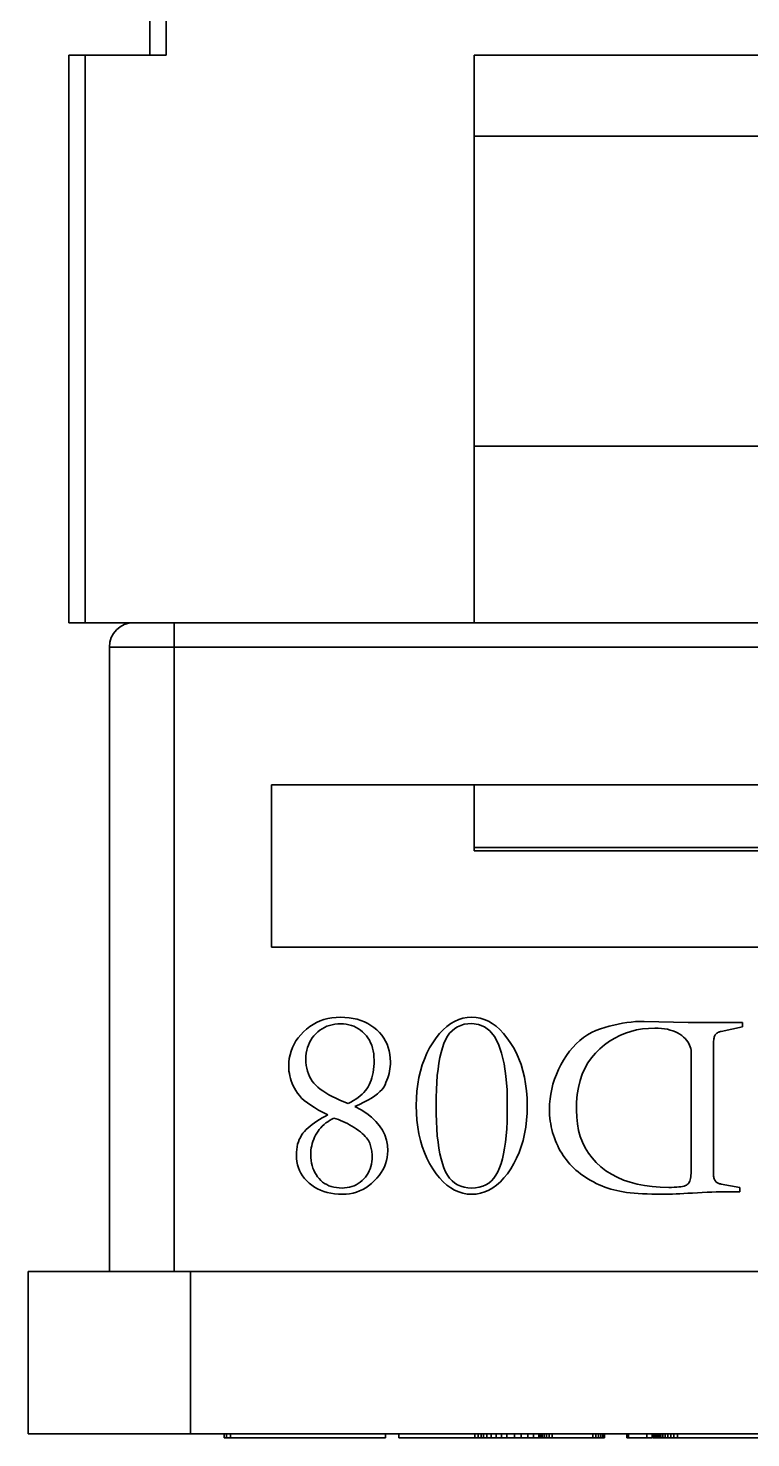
# Model space of a CAD drawing. Header units: millimetres. Extents: x -105 to 105, y -148 to 148.
# Drawn here: x -8.31 to 0.6, y 88.28 to 105.66 of the extents above; entities that cross this region are included whole.
import ezdxf

# ---------------------------------------------------------------- set-up
doc = ezdxf.new("R2010")
doc.units = ezdxf.units.MM
doc.layers.add('粗实线层', color=7, linetype='Continuous', lineweight=35)

msp = doc.modelspace()

# ---------------------------------------------------------------- linework, layer by layer
at = {"layer": '粗实线层', "color": 7, "lineweight": 35, "ltscale": 0.415}
for p, q in [((-6.811, 105.328), (-6.811, 121.128)), ((-6.611, 105.328), (-6.611, 121.128)), ((-7.611, 105.328), (-7.811, 105.328)), ((-7.811, 98.328), (-7.811, 105.328)), ((-7.611, 98.328), (-7.611, 105.328)), ((-6.811, 105.328), (-7.611, 105.328)), ((-6.611, 105.328), (-6.811, 105.328)), ((-2.811, 105.328), (5.189, 105.328)), ((-2.811, 104.328), (-2.811, 105.328)), ((-2.811, 104.328), (-2.811, 100.504)), ((-2.811, 104.328), (5.189, 104.328)), ((-2.811, 100.504), (5.189, 100.504)), ((-2.811, 100.504), (-2.811, 98.328)), ((-7.611, 98.328), (-7.811, 98.328)), ((-2.811, 98.328), (-7.611, 98.328)), ((-6.511, 98.328), (-7.011, 98.328)), ((-6.511, 98.028), (-6.511, 98.328)), ((8.889, 98.328), (-6.511, 98.328)), ((-6.511, 98.028), (-7.311, 98.028)), ((-7.311, 90.328), (-7.311, 98.028)), ((8.889, 98.028), (-6.511, 98.028)), ((-6.511, 90.328), (-6.511, 98.028)), ((-5.311, 94.328), (-5.311, 96.328)), ((-5.311, 96.328), (7.689, 96.328)), ((-2.811, 96.328), (-2.811, 95.555)), ((-2.811, 95.555), (5.189, 95.555)), ((-2.811, 95.517), (-2.811, 95.555)), ((-2.811, 95.517), (5.189, 95.517)), ((7.689, 94.328), (-5.311, 94.328)), ((-4.879, 93.318), (-4.84, 93.349)), ((-4.84, 93.349), (-4.799, 93.376)), ((-4.799, 93.376), (-4.756, 93.399)), ((-4.756, 93.399), (-4.711, 93.419)), ((-4.711, 93.419), (-4.665, 93.435)), ((-4.658, 93.339), (-4.687, 93.323)), ((-4.665, 93.435), (-4.617, 93.447)), ((-4.628, 93.353), (-4.658, 93.339)), ((-4.596, 93.364), (-4.628, 93.353)), ((-4.617, 93.447), (-4.567, 93.456)), ((-4.564, 93.372), (-4.596, 93.364)), ((-4.567, 93.456), (-4.516, 93.462)), ((-4.53, 93.378), (-4.564, 93.372)), ((-4.495, 93.382), (-4.53, 93.378)), ((-4.516, 93.462), (-4.462, 93.464)), ((-4.459, 93.383), (-4.495, 93.382)), ((-4.462, 93.464), (-4.407, 93.462)), ((-4.424, 93.382), (-4.459, 93.383)), ((-4.39, 93.378), (-4.424, 93.382)), ((-4.407, 93.462), (-4.354, 93.457)), ((-4.358, 93.372), (-4.39, 93.378)), ((-4.326, 93.364), (-4.358, 93.372)), ((-4.354, 93.457), (-4.303, 93.45)), ((-4.296, 93.353), (-4.326, 93.364)), ((-4.303, 93.45), (-4.255, 93.439)), ((-4.267, 93.339), (-4.296, 93.353)), ((-4.24, 93.323), (-4.267, 93.339)), ((-4.255, 93.439), (-4.209, 93.425)), ((-4.209, 93.425), (-4.165, 93.408)), ((-4.165, 93.408), (-4.124, 93.387)), ((-4.124, 93.387), (-4.085, 93.364)), ((-4.085, 93.364), (-4.048, 93.337)), ((-4.048, 93.337), (-4.013, 93.308)), ((-3.196, 93.31), (-3.15, 93.351)), ((-3.15, 93.351), (-3.102, 93.385)), ((-3.102, 93.385), (-3.054, 93.413)), ((-3.054, 93.413), (-3.003, 93.435)), ((-3.017, 93.347), (-3.053, 93.325)), ((-2.978, 93.364), (-3.017, 93.347)), ((-3.003, 93.435), (-2.951, 93.451)), ((-2.936, 93.377), (-2.978, 93.364)), ((-2.951, 93.451), (-2.898, 93.46)), ((-2.891, 93.384), (-2.936, 93.377)), ((-2.898, 93.46), (-2.843, 93.464)), ((-2.843, 93.387), (-2.891, 93.384)), ((-2.843, 93.464), (-2.79, 93.461)), ((-2.76, 93.376), (-2.843, 93.387)), ((-2.79, 93.461), (-2.738, 93.451)), ((-2.685, 93.346), (-2.76, 93.376)), ((-2.738, 93.451), (-2.688, 93.436)), ((-2.688, 93.436), (-2.638, 93.414)), ((-2.619, 93.295), (-2.685, 93.346)), ((-2.638, 93.414), (-2.59, 93.386)), ((-2.59, 93.386), (-2.543, 93.352)), ((-2.543, 93.352), (-2.497, 93.312)), ((-1.257, 93.319), (-1.202, 93.337)), ((-1.202, 93.337), (-1.147, 93.353)), ((-1.147, 93.353), (-1.092, 93.367)), ((-1.092, 93.367), (-1.038, 93.38)), ((-1.038, 93.38), (-0.983, 93.39)), ((-0.983, 93.39), (-0.93, 93.398)), ((-0.93, 93.398), (-0.876, 93.405)), ((-0.876, 93.405), (-0.823, 93.41)), ((-0.823, 93.41), (-0.77, 93.412)), ((-0.77, 93.412), (-0.718, 93.413)), ((-0.718, 93.413), (-0.175, 93.4)), ((-0.175, 93.4), (0.496, 93.4)), ((0.496, 93.346), (0.234, 93.289)), ((0.496, 93.4), (0.496, 93.346)), ((-5.033, 93.13), (-5.01, 93.171)), ((-5.01, 93.171), (-4.982, 93.21)), ((-4.982, 93.21), (-4.951, 93.248)), ((-4.951, 93.248), (-4.916, 93.284)), ((-4.916, 93.284), (-4.879, 93.318)), ((-4.828, 93.181), (-4.844, 93.152)), ((-4.81, 93.209), (-4.828, 93.181)), ((-4.789, 93.236), (-4.81, 93.209)), ((-4.766, 93.261), (-4.789, 93.236)), ((-4.74, 93.284), (-4.766, 93.261)), ((-4.714, 93.305), (-4.74, 93.284)), ((-4.687, 93.323), (-4.714, 93.305)), ((-4.213, 93.305), (-4.24, 93.323)), ((-4.188, 93.284), (-4.213, 93.305)), ((-4.164, 93.261), (-4.188, 93.284)), ((-4.141, 93.236), (-4.164, 93.261)), ((-4.122, 93.209), (-4.141, 93.236)), ((-4.104, 93.18), (-4.122, 93.209)), ((-4.089, 93.15), (-4.104, 93.18)), ((-4.013, 93.308), (-3.981, 93.276)), ((-3.981, 93.276), (-3.953, 93.242)), ((-3.953, 93.242), (-3.927, 93.207)), ((-3.927, 93.207), (-3.906, 93.17)), ((-3.906, 93.17), (-3.887, 93.131)), ((-3.324, 93.15), (-3.283, 93.21)), ((-3.283, 93.21), (-3.24, 93.263)), ((-3.24, 93.263), (-3.196, 93.31)), ((-3.166, 93.187), (-3.187, 93.14)), ((-3.142, 93.229), (-3.166, 93.187)), ((-3.116, 93.266), (-3.142, 93.229)), ((-3.086, 93.298), (-3.116, 93.266)), ((-3.053, 93.325), (-3.086, 93.298)), ((-2.562, 93.225), (-2.619, 93.295)), ((-2.514, 93.133), (-2.562, 93.225)), ((-2.497, 93.312), (-2.453, 93.265)), ((-2.453, 93.265), (-2.409, 93.212)), ((-2.409, 93.212), (-2.367, 93.154)), ((-1.554, 93.136), (-1.51, 93.177)), ((-1.51, 93.177), (-1.463, 93.213)), ((-1.463, 93.213), (-1.415, 93.246)), ((-1.415, 93.246), (-1.365, 93.274)), ((-1.365, 93.274), (-1.312, 93.299)), ((-1.312, 93.299), (-1.257, 93.319)), ((-1.143, 93.168), (-1.204, 93.125)), ((-1.08, 93.206), (-1.143, 93.168)), ((-1.015, 93.238), (-1.08, 93.206)), ((-0.949, 93.266), (-1.015, 93.238)), ((-0.88, 93.289), (-0.949, 93.266)), ((-0.81, 93.307), (-0.88, 93.289)), ((-0.737, 93.319), (-0.81, 93.307)), ((-0.663, 93.327), (-0.737, 93.319)), ((-0.587, 93.33), (-0.663, 93.327)), ((-0.544, 93.329), (-0.587, 93.33)), ((-0.504, 93.326), (-0.544, 93.329)), ((-0.465, 93.321), (-0.504, 93.326)), ((-0.429, 93.315), (-0.465, 93.321)), ((-0.395, 93.306), (-0.429, 93.315)), ((-0.362, 93.296), (-0.395, 93.306)), ((-0.332, 93.284), (-0.362, 93.296)), ((-0.304, 93.271), (-0.332, 93.284)), ((-0.278, 93.255), (-0.304, 93.271)), ((-0.253, 93.237), (-0.278, 93.255)), ((-0.231, 93.219), (-0.253, 93.237)), ((-0.212, 93.2), (-0.231, 93.219)), ((-0.194, 93.181), (-0.212, 93.2)), ((-0.179, 93.161), (-0.194, 93.181)), ((-0.167, 93.141), (-0.179, 93.161)), ((0.139, 93.169), (0.138, 93.153)), ((0.141, 93.184), (0.139, 93.169)), ((0.143, 93.197), (0.141, 93.184)), ((0.145, 93.209), (0.143, 93.197)), ((0.148, 93.22), (0.145, 93.209)), ((0.151, 93.23), (0.148, 93.22)), ((0.155, 93.238), (0.151, 93.23)), ((0.159, 93.246), (0.155, 93.238)), ((0.164, 93.252), (0.159, 93.246)), ((0.169, 93.258), (0.164, 93.252)), ((0.175, 93.264), (0.169, 93.258)), ((0.181, 93.269), (0.175, 93.264)), ((0.189, 93.273), (0.181, 93.269)), ((0.196, 93.278), (0.189, 93.273)), ((0.205, 93.281), (0.196, 93.278)), ((0.214, 93.284), (0.205, 93.281)), ((0.224, 93.287), (0.214, 93.284)), ((0.234, 93.289), (0.224, 93.287)), ((-5.092, 92.956), (-5.083, 93.001)), ((-5.083, 93.001), (-5.07, 93.046)), ((-5.07, 93.046), (-5.053, 93.089)), ((-5.053, 93.089), (-5.033, 93.13)), ((-4.883, 93.021), (-4.887, 92.985)), ((-4.877, 93.056), (-4.883, 93.021)), ((-4.868, 93.089), (-4.877, 93.056)), ((-4.857, 93.121), (-4.868, 93.089)), ((-4.844, 93.152), (-4.857, 93.121)), ((-4.076, 93.118), (-4.089, 93.15)), ((-4.065, 93.084), (-4.076, 93.118)), ((-4.057, 93.049), (-4.065, 93.084)), ((-4.051, 93.013), (-4.057, 93.049)), ((-4.048, 92.974), (-4.051, 93.013)), ((-3.887, 93.131), (-3.872, 93.091)), ((-3.872, 93.091), (-3.86, 93.049)), ((-3.86, 93.049), (-3.852, 93.006)), ((-3.852, 93.006), (-3.847, 92.961)), ((-3.427, 92.949), (-3.397, 93.019)), ((-3.397, 93.019), (-3.363, 93.086)), ((-3.363, 93.086), (-3.324, 93.15)), ((-3.221, 93.031), (-3.235, 92.968)), ((-3.205, 93.088), (-3.221, 93.031)), ((-3.187, 93.14), (-3.205, 93.088)), ((-2.474, 93.022), (-2.514, 93.133)), ((-2.443, 92.89), (-2.474, 93.022)), ((-2.367, 93.154), (-2.328, 93.09)), ((-2.328, 93.09), (-2.292, 93.023)), ((-2.292, 93.023), (-2.261, 92.953)), ((-1.71, 92.936), (-1.674, 92.992)), ((-1.674, 92.992), (-1.636, 93.044)), ((-1.636, 93.044), (-1.596, 93.092)), ((-1.596, 93.092), (-1.554, 93.136)), ((-1.318, 93.023), (-1.367, 92.965)), ((-1.262, 93.076), (-1.318, 93.023)), ((-1.204, 93.125), (-1.262, 93.076)), ((-0.156, 93.121), (-0.167, 93.141)), ((-0.148, 93.101), (-0.156, 93.121)), ((-0.142, 93.08), (-0.148, 93.101)), ((-0.139, 93.059), (-0.142, 93.08)), ((-0.138, 93.038), (-0.139, 93.059)), ((-0.138, 91.563), (-0.138, 93.038)), ((0.138, 93.153), (0.137, 93.137)), ((0.137, 93.137), (0.137, 93.118)), ((0.137, 93.118), (0.137, 91.563)), ((-5.099, 92.86), (-5.097, 92.909)), ((-5.098, 92.83), (-5.099, 92.86)), ((-5.096, 92.8), (-5.098, 92.83)), ((-5.097, 92.909), (-5.092, 92.956)), ((-4.887, 92.985), (-4.888, 92.947)), ((-4.888, 92.947), (-4.887, 92.908)), ((-4.887, 92.908), (-4.883, 92.87)), ((-4.883, 92.87), (-4.877, 92.834)), ((-4.877, 92.834), (-4.868, 92.799)), ((-4.058, 92.784), (-4.053, 92.819)), ((-4.053, 92.819), (-4.049, 92.855)), ((-4.049, 92.855), (-4.047, 92.894)), ((-4.046, 92.934), (-4.048, 92.974)), ((-4.047, 92.894), (-4.046, 92.934)), ((-3.851, 92.828), (-3.856, 92.799)), ((-3.848, 92.856), (-3.851, 92.828)), ((-3.846, 92.885), (-3.848, 92.856)), ((-3.847, 92.961), (-3.845, 92.914)), ((-3.845, 92.914), (-3.846, 92.885)), ((-3.476, 92.799), (-3.454, 92.876)), ((-3.454, 92.876), (-3.427, 92.949)), ((-3.258, 92.825), (-3.267, 92.746)), ((-3.248, 92.899), (-3.258, 92.825)), ((-3.235, 92.968), (-3.248, 92.899)), ((-2.421, 92.739), (-2.443, 92.89)), ((-2.261, 92.953), (-2.234, 92.88)), ((-2.234, 92.88), (-2.211, 92.804)), ((-1.799, 92.759), (-1.773, 92.819)), ((-1.773, 92.819), (-1.743, 92.877)), ((-1.743, 92.877), (-1.71, 92.936)), ((-1.448, 92.833), (-1.48, 92.76)), ((-1.41, 92.902), (-1.448, 92.833)), ((-1.367, 92.965), (-1.41, 92.902)), ((-5.091, 92.77), (-5.096, 92.8)), ((-5.085, 92.74), (-5.091, 92.77)), ((-5.077, 92.709), (-5.085, 92.74)), ((-5.068, 92.679), (-5.077, 92.709)), ((-5.056, 92.649), (-5.068, 92.679)), ((-5.043, 92.619), (-5.056, 92.649)), ((-4.868, 92.799), (-4.857, 92.766)), ((-4.857, 92.766), (-4.844, 92.735)), ((-4.844, 92.735), (-4.828, 92.705)), ((-4.828, 92.705), (-4.81, 92.677)), ((-4.81, 92.677), (-4.789, 92.651)), ((-4.789, 92.651), (-4.766, 92.626)), ((-4.106, 92.632), (-4.094, 92.659)), ((-4.094, 92.659), (-4.083, 92.688)), ((-4.083, 92.688), (-4.073, 92.718)), ((-4.073, 92.718), (-4.065, 92.75)), ((-4.065, 92.75), (-4.058, 92.784)), ((-3.9, 92.658), (-3.912, 92.631)), ((-3.888, 92.686), (-3.9, 92.658)), ((-3.878, 92.715), (-3.888, 92.686)), ((-3.869, 92.743), (-3.878, 92.715)), ((-3.862, 92.771), (-3.869, 92.743)), ((-3.856, 92.799), (-3.862, 92.771)), ((-3.519, 92.553), (-3.509, 92.638)), ((-3.509, 92.638), (-3.494, 92.72)), ((-3.494, 92.72), (-3.476, 92.799)), ((-3.274, 92.661), (-3.278, 92.571)), ((-3.267, 92.746), (-3.274, 92.661)), ((-2.408, 92.567), (-2.421, 92.739)), ((-2.211, 92.804), (-2.192, 92.724)), ((-2.192, 92.724), (-2.178, 92.641)), ((-2.178, 92.641), (-2.167, 92.556)), ((-1.856, 92.579), (-1.841, 92.639)), ((-1.841, 92.639), (-1.822, 92.7)), ((-1.822, 92.7), (-1.799, 92.759)), ((-1.506, 92.682), (-1.526, 92.598)), ((-1.48, 92.76), (-1.506, 92.682)), ((-5.028, 92.589), (-5.043, 92.619)), ((-5.012, 92.559), (-5.028, 92.589)), ((-4.992, 92.528), (-5.012, 92.559)), ((-4.968, 92.498), (-4.992, 92.528)), ((-4.94, 92.468), (-4.968, 92.498)), ((-4.907, 92.438), (-4.94, 92.468)), ((-4.766, 92.626), (-4.739, 92.602)), ((-4.739, 92.602), (-4.71, 92.578)), ((-4.71, 92.578), (-4.678, 92.555)), ((-4.678, 92.555), (-4.643, 92.532)), ((-4.643, 92.532), (-4.604, 92.509)), ((-4.604, 92.509), (-4.563, 92.487)), ((-4.563, 92.487), (-4.518, 92.465)), ((-4.518, 92.465), (-4.47, 92.443)), ((-4.271, 92.455), (-4.244, 92.474)), ((-4.244, 92.474), (-4.218, 92.494)), ((-4.218, 92.494), (-4.195, 92.515)), ((-4.195, 92.515), (-4.173, 92.537)), ((-4.173, 92.537), (-4.154, 92.56)), ((-4.154, 92.56), (-4.136, 92.583)), ((-4.136, 92.583), (-4.12, 92.607)), ((-4.078, 92.468), (-4.123, 92.442)), ((-4.12, 92.607), (-4.106, 92.632)), ((-4.039, 92.494), (-4.078, 92.468)), ((-4.004, 92.521), (-4.039, 92.494)), ((-3.974, 92.548), (-4.004, 92.521)), ((-3.949, 92.575), (-3.974, 92.548)), ((-3.928, 92.603), (-3.949, 92.575)), ((-3.912, 92.631), (-3.928, 92.603)), ((-3.527, 92.374), (-3.525, 92.465)), ((-3.525, 92.465), (-3.519, 92.553)), ((-3.281, 92.475), (-3.282, 92.374)), ((-3.278, 92.571), (-3.281, 92.475)), ((-2.404, 92.374), (-2.408, 92.567)), ((-2.167, 92.556), (-2.161, 92.466)), ((-2.161, 92.466), (-2.159, 92.374)), ((-1.877, 92.456), (-1.869, 92.517)), ((-1.869, 92.517), (-1.856, 92.579)), ((-1.541, 92.51), (-1.55, 92.416)), ((-1.526, 92.598), (-1.541, 92.51)), ((-4.869, 92.409), (-4.907, 92.438)), ((-4.828, 92.379), (-4.869, 92.409)), ((-4.781, 92.349), (-4.828, 92.379)), ((-4.731, 92.319), (-4.781, 92.349)), ((-4.676, 92.29), (-4.731, 92.319)), ((-4.47, 92.443), (-4.419, 92.422)), ((-4.419, 92.422), (-4.365, 92.401)), ((-4.365, 92.401), (-4.332, 92.418)), ((-4.332, 92.418), (-4.3, 92.436)), ((-4.3, 92.436), (-4.271, 92.455)), ((-4.226, 92.39), (-4.284, 92.364)), ((-4.284, 92.364), (-4.207, 92.322)), ((-4.172, 92.416), (-4.226, 92.39)), ((-4.207, 92.322), (-4.138, 92.278)), ((-4.123, 92.442), (-4.172, 92.416)), ((-3.525, 92.283), (-3.527, 92.374)), ((-3.282, 92.374), (-3.281, 92.273)), ((-2.405, 92.273), (-2.404, 92.374)), ((-2.159, 92.374), (-2.161, 92.283)), ((-1.884, 92.331), (-1.883, 92.393)), ((-1.884, 92.293), (-1.884, 92.331)), ((-1.882, 92.256), (-1.884, 92.293)), ((-1.883, 92.393), (-1.877, 92.456)), ((-1.55, 92.416), (-1.552, 92.317)), ((-1.552, 92.317), (-1.549, 92.231)), ((-4.861, 92.099), (-4.836, 92.121)), ((-4.836, 92.121), (-4.81, 92.142)), ((-4.81, 92.142), (-4.782, 92.162)), ((-4.782, 92.162), (-4.753, 92.182)), ((-4.753, 92.182), (-4.721, 92.202)), ((-4.721, 92.202), (-4.688, 92.222)), ((-4.685, 92.122), (-4.704, 92.102)), ((-4.688, 92.222), (-4.653, 92.241)), ((-4.664, 92.142), (-4.685, 92.122)), ((-4.616, 92.26), (-4.676, 92.29)), ((-4.642, 92.16), (-4.664, 92.142)), ((-4.653, 92.241), (-4.616, 92.26)), ((-4.619, 92.176), (-4.642, 92.16)), ((-4.595, 92.192), (-4.619, 92.176)), ((-4.569, 92.207), (-4.595, 92.192)), ((-4.543, 92.22), (-4.569, 92.207)), ((-4.514, 92.211), (-4.543, 92.22)), ((-4.486, 92.202), (-4.514, 92.211)), ((-4.459, 92.191), (-4.486, 92.202)), ((-4.431, 92.179), (-4.459, 92.191)), ((-4.403, 92.166), (-4.431, 92.179)), ((-4.375, 92.152), (-4.403, 92.166)), ((-4.348, 92.137), (-4.375, 92.152)), ((-4.321, 92.121), (-4.348, 92.137)), ((-4.293, 92.104), (-4.321, 92.121)), ((-4.138, 92.278), (-4.078, 92.23)), ((-4.078, 92.23), (-4.025, 92.18)), ((-4.025, 92.18), (-3.98, 92.127)), ((-3.98, 92.127), (-3.944, 92.071)), ((-3.519, 92.194), (-3.525, 92.283)), ((-3.509, 92.108), (-3.519, 92.194)), ((-3.281, 92.273), (-3.278, 92.177)), ((-3.278, 92.177), (-3.274, 92.087)), ((-2.412, 92.087), (-2.408, 92.177)), ((-2.408, 92.177), (-2.405, 92.273)), ((-2.167, 92.194), (-2.177, 92.108)), ((-2.161, 92.283), (-2.167, 92.194)), ((-1.879, 92.22), (-1.882, 92.256)), ((-1.875, 92.184), (-1.879, 92.22)), ((-1.869, 92.148), (-1.875, 92.184)), ((-1.863, 92.113), (-1.869, 92.148)), ((-1.549, 92.231), (-1.54, 92.148)), ((-1.54, 92.148), (-1.525, 92.069)), ((-4.98, 91.927), (-4.969, 91.956)), ((-4.969, 91.956), (-4.956, 91.983)), ((-4.956, 91.983), (-4.941, 92.009)), ((-4.941, 92.009), (-4.924, 92.033)), ((-4.924, 92.033), (-4.905, 92.056)), ((-4.905, 92.056), (-4.884, 92.078)), ((-4.884, 92.078), (-4.861, 92.099)), ((-4.791, 91.959), (-4.801, 91.933)), ((-4.78, 91.984), (-4.791, 91.959)), ((-4.768, 92.009), (-4.78, 91.984)), ((-4.754, 92.034), (-4.768, 92.009)), ((-4.738, 92.058), (-4.754, 92.034)), ((-4.722, 92.081), (-4.738, 92.058)), ((-4.704, 92.102), (-4.722, 92.081)), ((-4.266, 92.086), (-4.293, 92.104)), ((-4.24, 92.067), (-4.266, 92.086)), ((-4.216, 92.049), (-4.24, 92.067)), ((-4.194, 92.031), (-4.216, 92.049)), ((-4.174, 92.013), (-4.194, 92.031)), ((-4.157, 91.995), (-4.174, 92.013)), ((-4.141, 91.978), (-4.157, 91.995)), ((-4.128, 91.961), (-4.141, 91.978)), ((-4.116, 91.944), (-4.128, 91.961)), ((-4.107, 91.928), (-4.116, 91.944)), ((-3.944, 92.071), (-3.915, 92.012)), ((-3.915, 92.012), (-3.895, 91.95)), ((-3.895, 91.95), (-3.883, 91.885)), ((-3.494, 92.026), (-3.509, 92.108)), ((-3.476, 91.946), (-3.494, 92.026)), ((-3.454, 91.87), (-3.476, 91.946)), ((-3.274, 92.087), (-3.267, 92.002)), ((-3.267, 92.002), (-3.258, 91.922)), ((-2.428, 91.922), (-2.419, 92.002)), ((-2.419, 92.002), (-2.412, 92.087)), ((-2.21, 91.946), (-2.232, 91.87)), ((-2.192, 92.026), (-2.21, 91.946)), ((-2.177, 92.108), (-2.192, 92.026)), ((-1.855, 92.078), (-1.863, 92.113)), ((-1.846, 92.043), (-1.855, 92.078)), ((-1.835, 92.009), (-1.846, 92.043)), ((-1.824, 91.975), (-1.835, 92.009)), ((-1.811, 91.942), (-1.824, 91.975)), ((-1.525, 92.069), (-1.504, 91.993)), ((-1.504, 91.993), (-1.477, 91.922)), ((-5.005, 91.764), (-5.004, 91.8)), ((-5.004, 91.8), (-5.001, 91.834)), ((-5.001, 91.834), (-4.996, 91.866)), ((-4.996, 91.866), (-4.989, 91.898)), ((-4.989, 91.898), (-4.98, 91.927)), ((-4.827, 91.796), (-4.828, 91.767)), ((-4.825, 91.824), (-4.827, 91.796)), ((-4.821, 91.852), (-4.825, 91.824)), ((-4.816, 91.879), (-4.821, 91.852)), ((-4.809, 91.906), (-4.816, 91.879)), ((-4.801, 91.933), (-4.809, 91.906)), ((-4.1, 91.912), (-4.107, 91.928)), ((-4.094, 91.895), (-4.1, 91.912)), ((-4.089, 91.879), (-4.094, 91.895)), ((-4.085, 91.863), (-4.089, 91.879)), ((-4.081, 91.847), (-4.085, 91.863)), ((-4.077, 91.83), (-4.081, 91.847)), ((-4.075, 91.814), (-4.077, 91.83)), ((-4.073, 91.797), (-4.075, 91.814)), ((-4.071, 91.781), (-4.073, 91.797)), ((-4.07, 91.764), (-4.071, 91.781)), ((-3.881, 91.777), (-3.885, 91.736)), ((-3.883, 91.885), (-3.879, 91.818)), ((-3.879, 91.818), (-3.881, 91.777)), ((-3.427, 91.797), (-3.454, 91.87)), ((-3.397, 91.726), (-3.427, 91.797)), ((-3.258, 91.922), (-3.248, 91.848)), ((-3.248, 91.848), (-3.235, 91.78)), ((-3.235, 91.78), (-3.221, 91.717)), ((-2.465, 91.717), (-2.451, 91.78)), ((-2.451, 91.78), (-2.438, 91.848)), ((-2.438, 91.848), (-2.428, 91.922)), ((-2.259, 91.797), (-2.289, 91.726)), ((-2.232, 91.87), (-2.259, 91.797)), ((-1.798, 91.91), (-1.811, 91.942)), ((-1.783, 91.878), (-1.798, 91.91)), ((-1.768, 91.847), (-1.783, 91.878)), ((-1.751, 91.817), (-1.768, 91.847)), ((-1.734, 91.788), (-1.751, 91.817)), ((-1.716, 91.76), (-1.734, 91.788)), ((-1.477, 91.922), (-1.444, 91.854)), ((-1.444, 91.854), (-1.405, 91.79)), ((-1.405, 91.79), (-1.359, 91.729)), ((-5.004, 91.723), (-5.005, 91.764)), ((-4.999, 91.684), (-5.004, 91.723)), ((-4.991, 91.646), (-4.999, 91.684)), ((-4.98, 91.609), (-4.991, 91.646)), ((-4.966, 91.574), (-4.98, 91.609)), ((-4.828, 91.767), (-4.826, 91.733)), ((-4.826, 91.733), (-4.823, 91.699)), ((-4.823, 91.699), (-4.818, 91.666)), ((-4.818, 91.666), (-4.811, 91.635)), ((-4.811, 91.635), (-4.802, 91.605)), ((-4.802, 91.605), (-4.791, 91.577)), ((-4.107, 91.569), (-4.096, 91.596)), ((-4.096, 91.596), (-4.087, 91.624)), ((-4.087, 91.624), (-4.079, 91.653)), ((-4.079, 91.653), (-4.074, 91.684)), ((-4.074, 91.684), (-4.071, 91.715)), ((-4.071, 91.715), (-4.07, 91.747)), ((-4.07, 91.747), (-4.07, 91.764)), ((-3.92, 91.621), (-3.939, 91.584)), ((-3.905, 91.658), (-3.92, 91.621)), ((-3.894, 91.697), (-3.905, 91.658)), ((-3.885, 91.736), (-3.894, 91.697)), ((-3.363, 91.659), (-3.397, 91.726)), ((-3.324, 91.595), (-3.363, 91.659)), ((-3.221, 91.717), (-3.205, 91.659)), ((-3.205, 91.659), (-3.187, 91.607)), ((-3.187, 91.607), (-3.166, 91.559)), ((-2.52, 91.559), (-2.499, 91.607)), ((-2.499, 91.607), (-2.481, 91.659)), ((-2.481, 91.659), (-2.465, 91.717)), ((-2.323, 91.659), (-2.362, 91.595)), ((-2.289, 91.726), (-2.323, 91.659)), ((-1.696, 91.732), (-1.716, 91.76)), ((-1.676, 91.705), (-1.696, 91.732)), ((-1.655, 91.679), (-1.676, 91.705)), ((-1.632, 91.653), (-1.655, 91.679)), ((-1.609, 91.628), (-1.632, 91.653)), ((-1.584, 91.604), (-1.609, 91.628)), ((-1.558, 91.58), (-1.584, 91.604)), ((-1.359, 91.729), (-1.308, 91.673)), ((-1.308, 91.673), (-1.251, 91.62)), ((-1.251, 91.62), (-1.188, 91.572)), ((-4.948, 91.54), (-4.966, 91.574)), ((-4.928, 91.508), (-4.948, 91.54)), ((-4.904, 91.477), (-4.928, 91.508)), ((-4.878, 91.447), (-4.904, 91.477)), ((-4.848, 91.419), (-4.878, 91.447)), ((-4.791, 91.577), (-4.777, 91.549)), ((-4.777, 91.549), (-4.762, 91.523)), ((-4.762, 91.523), (-4.745, 91.498)), ((-4.745, 91.498), (-4.725, 91.474)), ((-4.725, 91.474), (-4.704, 91.452)), ((-4.704, 91.452), (-4.681, 91.432)), ((-4.681, 91.432), (-4.657, 91.415)), ((-4.242, 91.413), (-4.218, 91.43)), ((-4.218, 91.43), (-4.195, 91.449)), ((-4.195, 91.449), (-4.174, 91.471)), ((-4.174, 91.471), (-4.154, 91.494)), ((-4.154, 91.494), (-4.136, 91.518)), ((-4.136, 91.518), (-4.121, 91.543)), ((-4.121, 91.543), (-4.107, 91.569)), ((-4.045, 91.446), (-4.079, 91.414)), ((-4.013, 91.479), (-4.045, 91.446)), ((-3.985, 91.513), (-4.013, 91.479)), ((-3.96, 91.548), (-3.985, 91.513)), ((-3.939, 91.584), (-3.96, 91.548)), ((-3.283, 91.535), (-3.324, 91.595)), ((-3.24, 91.482), (-3.283, 91.535)), ((-3.196, 91.435), (-3.24, 91.482)), ((-3.15, 91.394), (-3.196, 91.435)), ((-3.166, 91.559), (-3.142, 91.517)), ((-3.142, 91.517), (-3.116, 91.48)), ((-3.116, 91.48), (-3.086, 91.448)), ((-3.086, 91.448), (-3.053, 91.42)), ((-2.633, 91.42), (-2.6, 91.448)), ((-2.6, 91.448), (-2.57, 91.48)), ((-2.57, 91.48), (-2.544, 91.517)), ((-2.544, 91.517), (-2.52, 91.559)), ((-2.49, 91.435), (-2.536, 91.394)), ((-2.446, 91.482), (-2.49, 91.435)), ((-2.403, 91.535), (-2.446, 91.482)), ((-2.362, 91.595), (-2.403, 91.535)), ((-1.531, 91.557), (-1.558, 91.58)), ((-1.502, 91.535), (-1.531, 91.557)), ((-1.473, 91.514), (-1.502, 91.535)), ((-1.442, 91.492), (-1.473, 91.514)), ((-1.41, 91.472), (-1.442, 91.492)), ((-1.376, 91.452), (-1.41, 91.472)), ((-1.342, 91.433), (-1.376, 91.452)), ((-1.308, 91.416), (-1.342, 91.433)), ((-1.188, 91.572), (-1.121, 91.528)), ((-1.121, 91.528), (-1.049, 91.49)), ((-1.049, 91.49), (-0.972, 91.457)), ((-0.972, 91.457), (-0.89, 91.429)), ((-0.89, 91.429), (-0.804, 91.406)), ((-0.168, 91.418), (-0.161, 91.43)), ((-0.161, 91.43), (-0.155, 91.443)), ((-0.155, 91.443), (-0.15, 91.459)), ((-0.15, 91.459), (-0.145, 91.476)), ((-0.145, 91.476), (-0.142, 91.495)), ((-0.142, 91.495), (-0.14, 91.516)), ((-0.14, 91.516), (-0.138, 91.538)), ((-0.138, 91.538), (-0.138, 91.563)), ((0.137, 91.563), (0.137, 91.547)), ((0.137, 91.547), (0.138, 91.533)), ((0.138, 91.533), (0.139, 91.519)), ((0.139, 91.519), (0.14, 91.506)), ((0.14, 91.506), (0.142, 91.494)), ((0.142, 91.494), (0.144, 91.483)), ((0.144, 91.483), (0.147, 91.473)), ((0.147, 91.473), (0.15, 91.464)), ((0.15, 91.464), (0.153, 91.456)), ((0.153, 91.456), (0.157, 91.449)), ((0.157, 91.449), (0.162, 91.443)), ((0.162, 91.443), (0.167, 91.436)), ((0.167, 91.436), (0.173, 91.431)), ((0.173, 91.431), (0.179, 91.426)), ((0.179, 91.426), (0.187, 91.421)), ((-4.815, 91.393), (-4.848, 91.419)), ((-4.781, 91.369), (-4.815, 91.393)), ((-4.744, 91.349), (-4.781, 91.369)), ((-4.706, 91.331), (-4.744, 91.349)), ((-4.666, 91.316), (-4.706, 91.331)), ((-4.624, 91.303), (-4.666, 91.316)), ((-4.657, 91.415), (-4.631, 91.4)), ((-4.631, 91.4), (-4.603, 91.387)), ((-4.579, 91.294), (-4.624, 91.303)), ((-4.603, 91.387), (-4.574, 91.377)), ((-4.533, 91.287), (-4.579, 91.294)), ((-4.574, 91.377), (-4.544, 91.369)), ((-4.544, 91.369), (-4.511, 91.363)), ((-4.485, 91.283), (-4.533, 91.287)), ((-4.511, 91.363), (-4.477, 91.36)), ((-4.435, 91.281), (-4.485, 91.283)), ((-4.477, 91.36), (-4.442, 91.358)), ((-4.442, 91.358), (-4.41, 91.36)), ((-4.391, 91.283), (-4.435, 91.281)), ((-4.41, 91.36), (-4.379, 91.363)), ((-4.348, 91.288), (-4.391, 91.283)), ((-4.379, 91.363), (-4.349, 91.369)), ((-4.349, 91.369), (-4.32, 91.376)), ((-4.306, 91.296), (-4.348, 91.288)), ((-4.32, 91.376), (-4.293, 91.387)), ((-4.265, 91.308), (-4.306, 91.296)), ((-4.293, 91.387), (-4.267, 91.399)), ((-4.267, 91.399), (-4.242, 91.413)), ((-4.225, 91.322), (-4.265, 91.308)), ((-4.187, 91.34), (-4.225, 91.322)), ((-4.15, 91.362), (-4.187, 91.34)), ((-4.114, 91.386), (-4.15, 91.362)), ((-4.079, 91.414), (-4.114, 91.386)), ((-3.102, 91.36), (-3.15, 91.394)), ((-3.054, 91.332), (-3.102, 91.36)), ((-3.003, 91.31), (-3.054, 91.332)), ((-3.053, 91.42), (-3.017, 91.398)), ((-3.017, 91.398), (-2.978, 91.381)), ((-2.951, 91.294), (-3.003, 91.31)), ((-2.978, 91.381), (-2.936, 91.368)), ((-2.898, 91.284), (-2.951, 91.294)), ((-2.936, 91.368), (-2.891, 91.361)), ((-2.843, 91.281), (-2.898, 91.284)), ((-2.891, 91.361), (-2.843, 91.358)), ((-2.843, 91.358), (-2.795, 91.361)), ((-2.788, 91.284), (-2.843, 91.281)), ((-2.795, 91.361), (-2.75, 91.368)), ((-2.735, 91.294), (-2.788, 91.284)), ((-2.75, 91.368), (-2.708, 91.381)), ((-2.683, 91.31), (-2.735, 91.294)), ((-2.708, 91.381), (-2.669, 91.398)), ((-2.633, 91.332), (-2.683, 91.31)), ((-2.669, 91.398), (-2.633, 91.42)), ((-2.584, 91.36), (-2.633, 91.332)), ((-2.536, 91.394), (-2.584, 91.36)), ((-1.273, 91.399), (-1.308, 91.416)), ((-1.238, 91.384), (-1.273, 91.399)), ((-1.202, 91.37), (-1.238, 91.384)), ((-1.165, 91.357), (-1.202, 91.37)), ((-1.129, 91.346), (-1.165, 91.357)), ((-1.092, 91.335), (-1.129, 91.346)), ((-1.054, 91.326), (-1.092, 91.335)), ((-1.016, 91.318), (-1.054, 91.326)), ((-0.976, 91.311), (-1.016, 91.318)), ((-0.934, 91.305), (-0.976, 91.311)), ((-0.889, 91.299), (-0.934, 91.305)), ((-0.841, 91.295), (-0.889, 91.299)), ((-0.791, 91.291), (-0.841, 91.295)), ((-0.804, 91.406), (-0.713, 91.388)), ((-0.737, 91.287), (-0.791, 91.291)), ((-0.681, 91.285), (-0.737, 91.287)), ((-0.713, 91.388), (-0.618, 91.375)), ((-0.622, 91.283), (-0.681, 91.285)), ((-0.561, 91.282), (-0.622, 91.283)), ((-0.618, 91.375), (-0.518, 91.368)), ((-0.496, 91.281), (-0.561, 91.282)), ((-0.518, 91.368), (-0.413, 91.365)), ((-0.469, 91.282), (-0.496, 91.281)), ((-0.438, 91.282), (-0.469, 91.282)), ((-0.404, 91.283), (-0.438, 91.282)), ((-0.413, 91.365), (-0.378, 91.366)), ((-0.366, 91.284), (-0.404, 91.283)), ((-0.378, 91.366), (-0.346, 91.367)), ((-0.324, 91.286), (-0.366, 91.284)), ((-0.346, 91.367), (-0.316, 91.368)), ((-0.278, 91.288), (-0.324, 91.286)), ((-0.316, 91.368), (-0.289, 91.371)), ((-0.289, 91.371), (-0.265, 91.374)), ((-0.229, 91.29), (-0.278, 91.288)), ((-0.265, 91.374), (-0.244, 91.378)), ((-0.244, 91.378), (-0.225, 91.382)), ((-0.177, 91.293), (-0.229, 91.29)), ((-0.225, 91.382), (-0.209, 91.388)), ((-0.209, 91.388), (-0.195, 91.394)), ((-0.195, 91.394), (-0.185, 91.4)), ((-0.185, 91.4), (-0.176, 91.408)), ((-0.121, 91.296), (-0.177, 91.293)), ((-0.176, 91.408), (-0.168, 91.418)), ((-0.061, 91.3), (-0.121, 91.296)), ((0, 91.303), (-0.061, 91.3)), ((0.059, 91.306), (0, 91.303)), ((0.116, 91.309), (0.059, 91.306)), ((0.171, 91.311), (0.116, 91.309)), ((0.224, 91.312), (0.171, 91.311)), ((0.187, 91.421), (0.195, 91.417)), ((0.195, 91.417), (0.203, 91.414)), ((0.203, 91.414), (0.213, 91.41)), ((0.213, 91.41), (0.223, 91.408)), ((0.223, 91.408), (0.234, 91.405)), ((0.276, 91.313), (0.224, 91.312)), ((0.234, 91.405), (0.462, 91.365)), ((0.325, 91.313), (0.276, 91.313)), ((0.373, 91.313), (0.325, 91.313)), ((0.418, 91.313), (0.373, 91.313)), ((0.462, 91.312), (0.418, 91.313)), ((0.462, 91.365), (0.462, 91.312)), ((-8.311, 88.328), (-8.311, 90.328)), ((-6.311, 90.328), (-8.311, 90.328)), ((8.689, 90.328), (-6.311, 90.328)), ((-6.311, 88.328), (-6.311, 90.328)), ((-6.311, 88.328), (-8.311, 88.328)), ((8.689, 88.328), (-6.311, 88.328)), ((-5.896, 88.328), (-5.896, 88.278)), ((-5.865, 88.328), (-5.865, 88.278)), ((-5.819, 88.328), (-5.819, 88.278)), ((-3.907, 88.328), (-3.907, 88.278)), ((-3.741, 88.328), (-3.741, 88.278)), ((-2.803, 88.328), (-2.803, 88.278)), ((-2.763, 88.328), (-2.763, 88.278)), ((-2.728, 88.328), (-2.728, 88.278)), ((-2.698, 88.328), (-2.698, 88.278)), ((-2.658, 88.328), (-2.658, 88.278)), ((-2.602, 88.328), (-2.602, 88.278)), ((-2.541, 88.328), (-2.541, 88.278)), ((-2.477, 88.328), (-2.477, 88.278)), ((-2.409, 88.328), (-2.409, 88.278)), ((-2.317, 88.328), (-2.317, 88.278)), ((-2.232, 88.328), (-2.232, 88.278)), ((-2.153, 88.328), (-2.153, 88.278)), ((-2.081, 88.328), (-2.081, 88.278)), ((-2.014, 88.328), (-2.014, 88.278)), ((-1.995, 88.328), (-1.995, 88.278)), ((-1.975, 88.328), (-1.975, 88.278)), ((-1.95, 88.328), (-1.95, 88.278)), ((-1.921, 88.328), (-1.921, 88.278)), ((-1.888, 88.328), (-1.888, 88.278)), ((-1.85, 88.328), (-1.85, 88.278)), ((-1.351, 88.328), (-1.351, 88.278)), ((-1.314, 88.328), (-1.314, 88.278)), ((-1.28, 88.328), (-1.28, 88.278)), ((-1.25, 88.328), (-1.25, 88.278)), ((-1.225, 88.328), (-1.225, 88.278)), ((-1.204, 88.328), (-1.204, 88.278)), ((-0.929, 88.328), (-0.929, 88.278)), ((-0.91, 88.328), (-0.91, 88.278)), ((-0.682, 88.328), (-0.682, 88.278)), ((-0.617, 88.328), (-0.617, 88.278)), ((-0.612, 88.328), (-0.612, 88.278)), ((-0.603, 88.328), (-0.603, 88.278)), ((-0.592, 88.328), (-0.592, 88.278)), ((-0.58, 88.328), (-0.58, 88.278)), ((-0.566, 88.328), (-0.566, 88.278)), ((-0.551, 88.328), (-0.551, 88.278)), ((-0.533, 88.328), (-0.533, 88.278)), ((-0.511, 88.328), (-0.511, 88.278)), ((-0.486, 88.328), (-0.486, 88.278)), ((-0.457, 88.328), (-0.457, 88.278)), ((-0.425, 88.328), (-0.425, 88.278)), ((-0.388, 88.328), (-0.388, 88.278)), ((-0.349, 88.328), (-0.349, 88.278)), ((-0.305, 88.328), (-0.305, 88.278)), ((-5.896, 88.278), (-5.865, 88.278)), ((-5.865, 88.278), (-5.819, 88.278)), ((-5.819, 88.278), (-5.751, 88.278)), ((-5.751, 88.278), (-5.661, 88.278)), ((-5.661, 88.278), (-5.549, 88.278)), ((-5.549, 88.278), (-5.415, 88.278)), ((-5.415, 88.278), (-5.259, 88.278)), ((-5.259, 88.278), (-5.08, 88.278)), ((-5.08, 88.278), (-4.88, 88.278)), ((-4.88, 88.278), (-4.657, 88.278)), ((-4.657, 88.278), (-4.413, 88.278)), ((-4.413, 88.278), (-4.347, 88.278)), ((-4.347, 88.278), (-4.284, 88.278)), ((-4.284, 88.278), (-4.224, 88.278)), ((-4.224, 88.278), (-4.169, 88.278)), ((-4.169, 88.278), (-4.116, 88.278)), ((-4.116, 88.278), (-4.068, 88.278)), ((-4.068, 88.278), (-4.022, 88.278)), ((-4.022, 88.278), (-3.98, 88.278)), ((-3.98, 88.278), (-3.942, 88.278)), ((-3.942, 88.278), (-3.907, 88.278)), ((-3.741, 88.278), (-3.69, 88.278)), ((-3.69, 88.278), (-3.638, 88.278)), ((-3.638, 88.278), (-3.587, 88.278)), ((-3.587, 88.278), (-3.535, 88.278)), ((-3.535, 88.278), (-3.483, 88.278)), ((-3.483, 88.278), (-3.431, 88.278)), ((-3.431, 88.278), (-3.378, 88.278)), ((-3.378, 88.278), (-3.326, 88.278)), ((-3.326, 88.278), (-3.273, 88.278)), ((-3.273, 88.278), (-3.219, 88.278)), ((-3.219, 88.278), (-3.145, 88.278)), ((-3.145, 88.278), (-3.076, 88.278)), ((-3.076, 88.278), (-3.012, 88.278)), ((-3.012, 88.278), (-2.953, 88.278)), ((-2.953, 88.278), (-2.898, 88.278)), ((-2.898, 88.278), (-2.848, 88.278)), ((-2.848, 88.278), (-2.803, 88.278)), ((-2.803, 88.278), (-2.763, 88.278)), ((-2.763, 88.278), (-2.728, 88.278)), ((-2.728, 88.278), (-2.698, 88.278)), ((-2.698, 88.278), (-2.658, 88.278)), ((-2.658, 88.278), (-2.602, 88.278)), ((-2.602, 88.278), (-2.541, 88.278)), ((-2.541, 88.278), (-2.477, 88.278)), ((-2.477, 88.278), (-2.409, 88.278)), ((-2.409, 88.278), (-2.317, 88.278)), ((-2.317, 88.278), (-2.232, 88.278)), ((-2.232, 88.278), (-2.153, 88.278)), ((-2.153, 88.278), (-2.081, 88.278)), ((-2.081, 88.278), (-2.014, 88.278)), ((-2.014, 88.278), (-1.995, 88.278)), ((-1.995, 88.278), (-1.975, 88.278)), ((-1.975, 88.278), (-1.95, 88.278)), ((-1.95, 88.278), (-1.921, 88.278)), ((-1.921, 88.278), (-1.888, 88.278)), ((-1.888, 88.278), (-1.85, 88.278)), ((-1.85, 88.278), (-1.809, 88.278)), ((-1.809, 88.278), (-1.763, 88.278)), ((-1.763, 88.278), (-1.714, 88.278)), ((-1.714, 88.278), (-1.66, 88.278)), ((-1.66, 88.278), (-1.601, 88.278)), ((-1.601, 88.278), (-1.543, 88.278)), ((-1.543, 88.278), (-1.489, 88.278)), ((-1.489, 88.278), (-1.439, 88.278)), ((-1.439, 88.278), (-1.393, 88.278)), ((-1.393, 88.278), (-1.351, 88.278)), ((-1.351, 88.278), (-1.314, 88.278)), ((-1.314, 88.278), (-1.28, 88.278)), ((-1.28, 88.278), (-1.25, 88.278)), ((-1.25, 88.278), (-1.225, 88.278)), ((-1.225, 88.278), (-1.204, 88.278)), ((-0.929, 88.278), (-0.91, 88.278)), ((-0.91, 88.278), (-0.682, 88.278)), ((-0.682, 88.278), (-0.617, 88.278)), ((-0.612, 88.278), (-0.603, 88.278)), ((-0.603, 88.278), (-0.592, 88.278)), ((-0.592, 88.278), (-0.58, 88.278)), ((-0.58, 88.278), (-0.566, 88.278)), ((-0.566, 88.278), (-0.551, 88.278)), ((-0.551, 88.278), (-0.533, 88.278)), ((-0.533, 88.278), (-0.511, 88.278)), ((-0.511, 88.278), (-0.486, 88.278)), ((-0.486, 88.278), (-0.457, 88.278)), ((-0.457, 88.278), (-0.425, 88.278)), ((-0.425, 88.278), (-0.388, 88.278)), ((-0.388, 88.278), (-0.349, 88.278)), ((-0.349, 88.278), (-0.305, 88.278)), ((-0.305, 88.278), (-0.258, 88.278)), ((-0.258, 88.278), (-0.207, 88.278)), ((-0.207, 88.278), (1.171, 88.278))]:
    msp.add_line(p, q, dxfattribs=at)
msp.add_arc((-7.011, 98.028), 0.3, 90, 180, dxfattribs=at)

doc.saveas('drawing.dxf')
